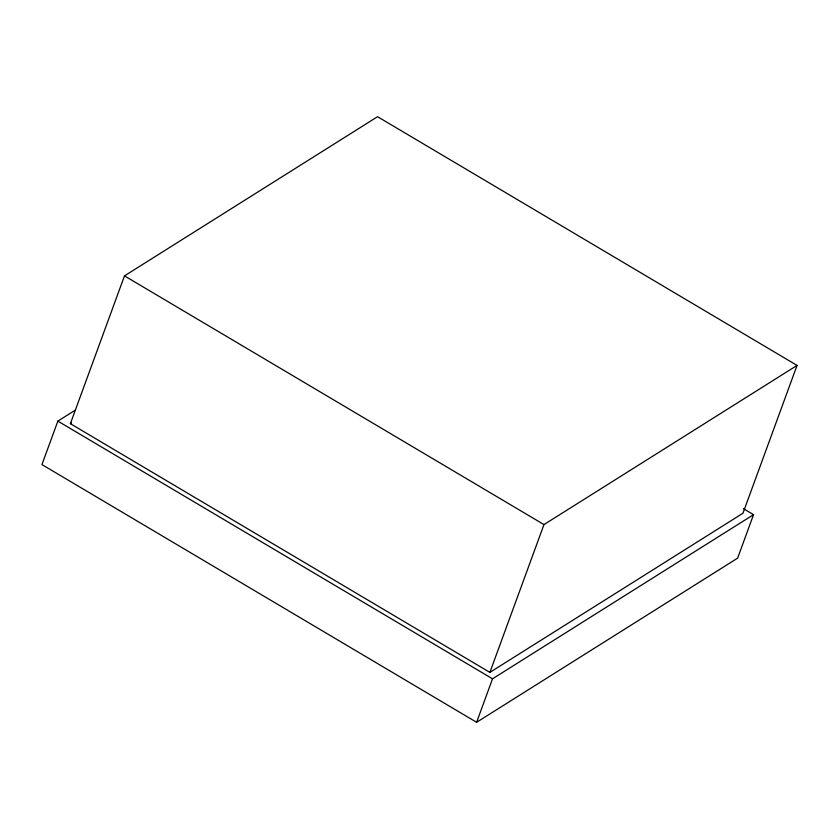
<?xml version="1.0" encoding="UTF-8"?>
<svg xmlns="http://www.w3.org/2000/svg" width="839" height="839" viewBox="0 0 839 839"><rect width="100%" height="100%" fill="white"/><g stroke="black" fill="none" stroke-linecap="round" stroke-linejoin="round"><path stroke-width="1.26" d="M75.552 409.977L57.86 421.115L41.95 464.586L476.615 722.295L737.628 558.134L753.537 514.664L743.406 508.654M70.392 423.685L124.487 275.874L377.56 116.705L797.05 365.416L742.955 513.237L489.882 672.396L70.392 423.685L71.399 423.055M489.882 672.396L543.976 524.585L797.05 365.416M476.615 722.295L492.524 678.814L753.537 514.664M124.487 275.874L543.976 524.585M57.86 421.115L492.524 678.814"/></g></svg>
